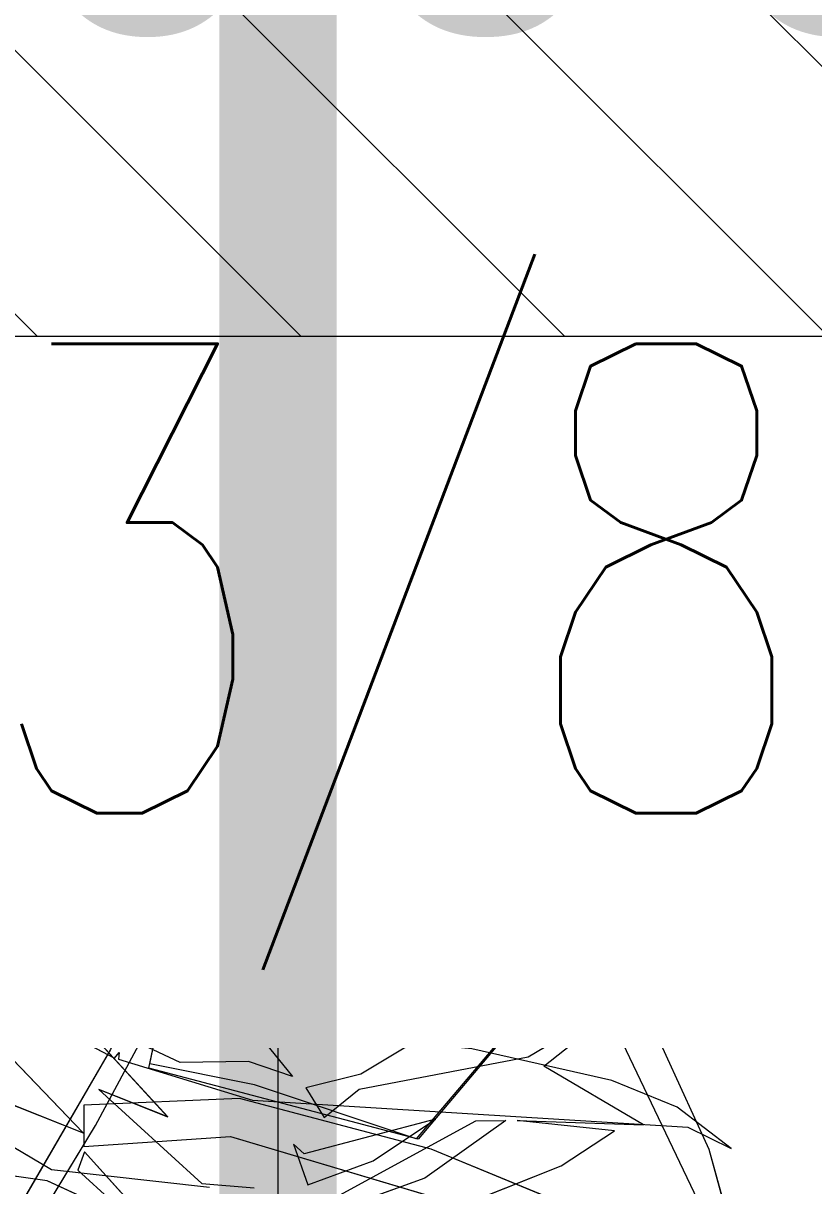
# Model space of a CAD drawing. Header units: millimetres. Extents: x -81374 to 485233, y -39075 to 157313.
# Drawn here: x 42797.8 to 43134.3, y 490.3 to 985.4 of the extents above; entities that cross this region are included whole.
import ezdxf
from ezdxf.enums import TextEntityAlignment as Align

# ---------------------------------------------------------------- set-up
doc = ezdxf.new("R2010")
doc.units = ezdxf.units.MM
doc.linetypes.add('CENTER', pattern=[2, 1.25, -0.25, 0.25, -0.25])
doc.linetypes.add('HIDDEN', pattern=[0.375, 0.25, -0.125])
doc.layers.add('CB-AC CABLE TRAY', color=213, linetype='Continuous', lineweight=15)
doc.layers.add('G-IMPT', color=8, linetype='Continuous', lineweight=5)
for name, color, linetype in [('CEN', 252, 'CENTER'), ('CET color Black or White', 7, 'Continuous'), ('M-HVAC VRV PIPE', 152, 'Continuous'), ('M-HVAC-TEXT', 7, 'Continuous')]:
    doc.layers.add(name, color=color, linetype=linetype)
doc.styles.add('romans', font='stylu.ttf', dxfattribs={"height": 125})
doc.styles.get("Standard").update_dxf_attribs({"font": 'arial.ttf'})

# ---------------------------------------------------------------- blocks, each defined once
blk = doc.blocks.new('ng')
at = {"layer": 'CEN', "color": 9, "linetype": 'HIDDEN', "lineweight": 0, "ltscale": 1500, "true_color": 0xc7c8ca}
blk.add_line((43504.92, 40380.01), (43504.92, 34965.77), dxfattribs=at)
blk = doc.blocks.new('floor plan 1')
at = {"layer": 'G-IMPT', "color": 8, "ltscale": 500}
for p, q in [((15335.94, -39623.78), (15450.45, -39426.44)), ((15425.36, -39454.33), (15342.26, -39591.43)), ((15061.41, -39510.41), (15081.02, -39581.12)), ((15262.48, -39527.1), (15143.95, -39574.23)), ((15303.01, -39540.21), (15362.9, -39567.82)), ((15284.8, -39586.62), (15144.11, -39544.86)), ((15128, -39551.91), (15199.41, -39581.34)), ((15202.02, -39569), (15250.05, -39551.63)), ((15321.91, -39552.46), (15347.01, -39580.22)), ((15085.79, -39559.53), (15123.9, -39639.24)), ((15349.85, -39572.39), (15335.19, -39558.96)), ((15238.37, -39561.77), (15180.4, -39593.33)), ((15297.05, -39566.69), (15274.68, -39564.8)), ((15293.75, -39564.97), (15361.04, -39572.54)), ((15167.54, -39593.45), (15202.02, -39569)), ((15251.82, -39566.08), (15224.09, -39576.31)), ((15257.98, -39583.47), (15251.82, -39566.08)), ((15340.89, -39606.67), (15297.05, -39566.69)), ((15362.9, -39567.82), (15412.52, -39574.83)), ((15143.95, -39574.23), (15121.34, -39589.09)), ((15347.01, -39580.22), (15349.85, -39572.39)), ((15361.04, -39572.54), (15411.33, -39602.28)), ((15224.09, -39576.31), (15197.52, -39594.03)), ((15197.52, -39594.03), (15253.38, -39579.32)), ((15253.38, -39579.32), (15257.98, -39583.47)), ((15071.62, -39581.51), (15094.66, -39599.16)), ((15090.07, -39590.71), (15071.62, -39581.51)), ((15071.62, -39581.51), (15071.62, -39581.51)), ((15081.02, -39581.12), (15111.45, -39647.9)), ((15138.73, -39663.87), (15204.88, -39585.62)), ((15139.37, -39663.91), (15205.8, -39585.64)), ((15199.41, -39581.34), (15280.95, -39602.84)), ((15204.88, -39585.62), (15319.54, -39615.76)), ((15205.8, -39585.64), (15274.55, -39608.74)), ((15347.19, -39582.4), (15284.8, -39586.62)), ((15347.28, -39600.06), (15347.19, -39582.4)), ((15121.34, -39589.09), (15162.8, -39593.49)), ((15347.54, -39588.24), (15387.9, -39630.32)), ((15395.97, -39607.5), (15347.54, -39588.24)), ((15347.54, -39588.24), (15347.54, -39588.24)), ((15275.36, -39602.11), (15090.07, -39590.71)), ((15162.8, -39593.49), (15109.01, -39591.6)), ((15109.01, -39591.6), (15151.38, -39616.68)), ((15180.4, -39593.33), (15167.54, -39593.45)), ((15197.52, -39594.03), (15197.52, -39594.03)), ((15244.93, -39594.76), (15229.98, -39606.89)), ((15252.77, -39607.47), (15244.93, -39594.76)), ((15342.26, -39591.43), (15277.56, -39711.88)), ((15352.86, -39640.06), (15311.45, -39594.99)), ((15311.45, -39594.99), (15340.89, -39606.67)), ((15094.66, -39599.16), (15122.39, -39610.54)), ((15280.95, -39602.84), (15347.28, -39600.06)), ((15332.52, -39619.64), (15275.36, -39602.11)), ((15229.98, -39606.89), (15158.02, -39620.62)), ((15229.36, -39613.18), (15252.77, -39607.47)), ((15274.55, -39608.74), (15319.15, -39617.6)), ((15122.39, -39610.54), (15182, -39623.97)), ((15193.82, -39634.51), (15229.36, -39613.18)), ((15270, -39626.58), (15258.35, -39612.21)), ((15258.35, -39612.21), (15277.14, -39618.64)), ((15151.38, -39616.68), (15124.97, -39637.52)), ((15277.14, -39618.64), (15306.26, -39618.23)), ((15306.26, -39618.23), (15333.68, -39631.08)), ((15319.54, -39615.76), (15313.56, -39644.04)), ((15319.15, -39617.6), (15313.56, -39644.04)), ((15332.13, -39622.43), (15332.52, -39619.64)), ((15334.22, -39620.08), (15332.13, -39622.43)), ((15389.91, -39649.39), (15334.22, -39620.08)), ((15158.02, -39620.62), (15130.92, -39636.62)), ((15182, -39623.97), (15272.07, -39632.71)), ((15276.9, -39747.59), (15335.94, -39623.78)), ((15252.66, -39630.67), (15270, -39626.58)), ((15272.07, -39632.71), (15329.62, -39625.63)), ((15329.62, -39625.63), (15369.01, -39669.64)), ((15124.97, -39637.52), (15103.31, -39631.54)), ((15103.31, -39631.54), (15120.76, -39640.83)), ((15130.92, -39636.62), (15193.82, -39634.51)), ((15247.74, -39637.5), (15244.77, -39632.54)), ((15244.77, -39632.54), (15250.73, -39633.68)), ((15250.73, -39633.68), (15276.28, -39652.58)), ((15297.72, -39639.07), (15252.66, -39630.67)), ((15333.68, -39631.08), (15351.61, -39645.71)), ((15261.89, -39636.97), (15083.43, -39659.41)), ((15220.23, -39638.33), (15119.9, -39704.35)), ((15123.9, -39639.24), (15177.26, -39710.57)), ((15130.92, -39636.62), (15130.92, -39636.62)), ((15188.21, -39645.89), (15220.23, -39638.33)), ((15216.95, -39666.12), (15247.74, -39637.5)), ((15311.61, -39653.14), (15261.89, -39636.97)), ((15308.58, -39651.2), (15297.72, -39639.07)), ((15351.61, -39645.71), (15352.86, -39640.06)), ((15120.76, -39640.83), (15120.76, -39640.83)), ((15120.76, -39640.83), (15136.13, -39649.02)), ((15313.56, -39644.04), (15313.88, -39707.26)), ((15313.56, -39644.04), (15313.79, -39688.33)), ((15111.45, -39647.9), (15151.95, -39709.09)), ((15136.13, -39649.02), (15188.21, -39645.89)), ((15276.28, -39652.58), (15240.17, -39668.1)), ((15348.01, -39676.8), (15308.58, -39651.2)), ((15311.61, -39659.02), (15311.61, -39653.14)), ((14994.55, -39657.15), (15037.08, -39682.91)), ((15071.59, -39657.94), (15062.48, -39662.05)), ((15083.43, -39659.41), (15071.59, -39657.94)), ((15132.25, -39655.64), (15089.45, -39683.84)), ((15090.91, -39703.82), (15132.25, -39655.64)), ((15316.68, -39656.37), (15311.61, -39659.02)), ((15371.18, -39685.88), (15316.68, -39656.37)), ((15042.9, -39758.54), (15001.37, -39664.69)), ((15056.04, -39661.89), (15047.87, -39685.55)), ((15056.77, -39746.24), (15056.04, -39661.89)), ((15062.48, -39662.05), (15090, -39662.26)), ((15062.48, -39662.05), (15062.48, -39662.05)), ((15090, -39662.26), (15111.82, -39667.39)), ((15108.46, -39679.33), (15138.73, -39663.87)), ((15109.46, -39679.42), (15139.37, -39663.91)), ((15179.84, -39670.16), (15311.69, -39661.14)), ((15311.69, -39661.14), (15368.74, -39728.98)), ((15111.82, -39667.39), (15179.84, -39670.16)), ((15210.26, -39669.54), (15216.95, -39666.12)), ((15239.93, -39669.77), (15210.26, -39669.54)), ((15230.75, -39689.15), (15239.93, -39669.77)), ((15240.17, -39668.1), (15242.64, -39673.37)), ((15369.01, -39669.64), (15422.24, -39704.89)), ((15009.62, -39670.39), (15037.16, -39682.97)), ((15242.64, -39673.37), (15270.99, -39677.62)), ((15270.99, -39677.62), (15302.8, -39672.98)), ((15302.8, -39672.98), (15329.12, -39679.68)), ((15329.12, -39679.68), (15329.12, -39673.86)), ((15329.12, -39673.86), (15348.01, -39676.8)), ((15045.97, -39675.65), (15009.17, -39690.82)), ((15023.16, -39689.91), (15045.97, -39675.65)), ((15083.25, -39685.82), (15108.46, -39679.33)), ((15084.46, -39685.79), (15109.46, -39679.42)), ((15239.01, -39678.77), (15179.37, -39894.88)), ((15255.06, -39678.92), (15220.01, -39700.89)), ((15225.03, -39750.65), (15239.01, -39678.77)), ((15301.39, -39681.4), (15255.06, -39678.92)), ((15304.53, -39679.72), (15301.39, -39681.4)), ((15341.53, -39711.77), (15304.53, -39679.72)), ((15037.08, -39682.91), (15083.25, -39685.82)), ((15037.16, -39682.97), (15084.46, -39685.79)), ((15089.45, -39683.84), (15061.84, -39728.35)), ((14996.1, -39687.77), (15040.76, -39798.34)), ((15047.87, -39685.55), (15048, -39750.51)), ((15146.3, -39710.41), (15230.75, -39689.15)), ((15270.7, -39696.99), (15297.8, -39686.6)), ((15297.8, -39686.6), (15314.14, -39725.17)), ((15313.79, -39688.33), (15322.75, -39751.88)), ((15346.72, -39686.92), (15344.95, -39696.24)), ((15362.3, -39711.59), (15346.72, -39686.92)), ((15402.18, -39731.91), (15371.18, -39685.88)), ((15322.82, -39693.77), (15316.56, -39707.71)), ((15323.92, -39712.02), (15322.82, -39693.77)), ((15233.25, -39696.36), (15173.62, -39725.76)), ((15177.53, -39755.09), (15270.7, -39696.99)), ((15235.13, -39699.69), (15233.25, -39696.36)), ((15236.57, -39694.8), (15235.13, -39699.69)), ((15294.5, -39694.8), (15236.57, -39694.8)), ((15316.56, -39707.71), (15294.5, -39694.8)), ((15344.95, -39696.24), (15341.35, -39715.2)), ((15344.95, -39696.24), (15344.95, -39696.24)), ((15344.95, -39696.24), (15344.95, -39696.24)), ((15119.9, -39704.35), (15090.91, -39703.82)), ((15220.01, -39700.89), (15191.69, -39733.06)), ((15195.81, -39729.16), (15234.78, -39700.85)), ((15234.78, -39700.85), (15258.08, -39711.01)), ((15056.83, -39757.62), (15089.91, -39705.24)), ((15089.91, -39705.24), (15104.1, -39712.74)), ((15151.95, -39709.09), (15201.52, -39763.2)), ((15313.88, -39707.26), (15344.72, -39834.67)), ((15104.1, -39712.74), (15089.92, -39722.13)), ((15122.26, -39722.33), (15146.3, -39710.41)), ((15177.26, -39710.57), (15243.8, -39770.78)), ((15258.08, -39711.01), (15229.24, -39722.4)), ((15277.56, -39711.88), (15268.72, -39751.13)), ((15273.03, -39712.82), (15288.41, -39724.31)), ((15308.59, -39720.83), (15273.03, -39712.82)), ((15273.03, -39712.82), (15273.03, -39712.82)), ((15336.22, -39719.22), (15323.92, -39712.02)), ((15368.74, -39728.98), (15341.53, -39711.77)), ((15403.64, -39742.49), (15362.3, -39711.59)), ((15340.74, -39730.62), (15336.22, -39719.22)), ((15341.35, -39715.2), (15375.07, -39771.42)), ((15094.81, -39721.11), (15071.88, -39741.8)), ((15089.92, -39722.13), (15094.81, -39721.11)), ((15107.98, -39729.3), (15117.72, -39719.93)), ((15117.72, -39719.93), (15122.26, -39722.33)), ((15224.32, -39720.98), (15200.45, -39729.02)), ((15227.08, -39727.08), (15224.32, -39720.98)), ((15229.24, -39722.4), (15227.53, -39726.86)), ((15288.41, -39724.31), (15288.41, -39724.31)), ((15288.41, -39724.31), (15309.63, -39740.17)), ((15309.63, -39740.17), (15308.59, -39720.83)), ((15061.84, -39728.35), (15056.83, -39757.62)), ((15081.39, -39727.14), (15061.28, -39739.13)), ((15063.66, -39749.21), (15081.39, -39727.14)), ((15101.57, -39743.16), (15195.81, -39729.16)), ((15173.62, -39725.76), (15107.98, -39729.3)), ((15200.45, -39729.02), (15164.36, -39755.17)), ((15199.52, -39753.36), (15227.08, -39727.08)), ((15227.53, -39726.86), (15252.61, -39745.58)), ((15314.14, -39725.17), (15348.89, -39761.33)), ((15350.54, -39759.45), (15326.54, -39727.61)), ((15326.54, -39727.61), (15340.66, -39732.95)), ((15061.28, -39739.13), (14962.3, -39733.21)), ((15048, -39750.51), (15017.36, -39729.49)), ((15191.69, -39733.06), (15147.62, -39765.01)), ((15340.66, -39732.95), (15340.74, -39730.62)), ((15055.55, -39765.45), (15096.62, -39739.22)), ((15096.62, -39739.22), (15101.57, -39743.16)), ((15071.88, -39741.8), (15055.55, -39765.45)), ((15325.63, -39740.58), (15326.12, -39748.72)), ((15357.28, -39791.16), (15325.63, -39740.58)), ((15325.63, -39740.58), (15325.63, -39740.58)), ((15367.48, -39745.37), (15368.7, -39741.7)), ((15368.7, -39741.7), (15397.33, -39759.26)), ((15007.37, -39745.42), (15055.1, -39759.47)), ((15051, -39752.56), (15056.77, -39746.24)), ((15098.99, -39744.96), (15052.9, -39782.43)), ((15058.56, -39782.17), (15141.54, -39747.69)), ((15141.54, -39747.69), (15098.99, -39744.96)), ((15242.88, -39869.61), (15276.9, -39747.59)), ((15252.61, -39745.58), (15263.05, -39747.1)), ((15263.05, -39747.1), (15254.59, -39764.75)), ((15265.41, -39747.45), (15268.94, -39768.95)), ((15272.16, -39748.43), (15265.41, -39747.45)), ((15265.41, -39747.45), (15265.41, -39747.45)), ((15280.11, -39763.92), (15272.16, -39748.43)), ((15326.12, -39748.72), (15330.61, -39749.22)), ((15405.98, -39774.16), (15367.48, -39745.37)), ((15048.83, -39757.15), (15063.66, -39749.21)), ((15055.1, -39759.47), (15051, -39752.56)), ((15153.37, -39776.75), (15199.52, -39753.36)), ((15162.48, -39961.4), (15225.03, -39750.65)), ((15268.72, -39751.13), (15251.54, -39783.81)), ((15293.48, -39751.19), (15293.89, -39767.58)), ((15310.02, -39752.76), (15293.48, -39751.19)), ((15293.48, -39751.19), (15293.48, -39751.19)), ((15313.81, -39784.17), (15310.02, -39752.76)), ((15322.75, -39751.88), (15376.46, -39931.38)), ((15326.2, -39749.95), (15324.9, -39766.51)), ((15330.61, -39749.22), (15326.2, -39749.95)), ((15036.42, -39758.27), (15096.44, -39760.83)), ((15055.6, -39802.59), (15042.9, -39758.54)), ((15096.44, -39760.83), (15048.83, -39757.15)), ((15164.36, -39755.17), (15101.03, -39772.67)), ((15147.62, -39765.01), (15177.53, -39755.09)), ((15214.51, -39754.45), (15194.33, -39760.16)), ((15218.66, -39759.69), (15214.51, -39754.45)), ((15221.26, -39755), (15218.66, -39759.69)), ((15254.59, -39764.75), (15221.26, -39755)), ((15194.33, -39760.16), (15162.05, -39790.11)), ((15218.36, -39760.06), (15183.58, -39792.27)), ((15201.52, -39763.2), (15258.95, -39808.88)), ((15225.91, -39765.76), (15218.36, -39760.06)), ((15282.42, -39801.82), (15280.11, -39763.92)), ((15348.89, -39761.33), (15367, -39808.66)), ((15392.58, -39787.14), (15350.54, -39759.45)), ((15092.2, -39790.28), (15139.51, -39767.13)), ((15139.51, -39767.13), (15119.8, -39771.11)), ((15213.92, -39779.16), (15225.91, -39765.76)), ((15293.89, -39767.58), (15313.81, -39784.17)), ((15324.9, -39766.51), (15336.26, -39782.1)), ((15048.28, -39771.93), (15023.62, -39780.19)), ((15051.61, -39780.36), (15048.28, -39771.93)), ((15101.03, -39772.67), (15055.71, -39791.95)), ((15119.8, -39771.11), (15086.83, -39790.95)), ((15167.48, -39773.17), (15129.1, -39804.55)), ((15162.05, -39790.11), (15167.48, -39773.17)), ((15243.8, -39770.78), (15320.98, -39817.56)), ((15268.94, -39768.95), (15282.42, -39801.82)), ((15097.55, -40042.38), (14947.1, -39776.06)), ((15058.81, -39777.39), (15044.28, -39808.22)), ((15059.25, -39796.69), (15058.81, -39777.39)), ((15100, -39795.14), (15145.55, -39778.17)), ((15145.55, -39778.17), (15103.31, -39806.81)), ((15114.83, -39807.51), (15153.37, -39776.75)), ((15241.55, -39777.57), (15251.99, -39806.87)), ((15252.73, -39786), (15241.55, -39777.57)), ((15241.55, -39777.57), (15241.55, -39777.57)), ((15000.75, -39810.78), (15051.61, -39780.36)), ((15052.9, -39782.43), (15058.56, -39782.17)), ((15052.9, -39782.43), (15052.9, -39782.43)), ((15212.82, -39781.24), (15177.82, -39846.24)), ((15191.27, -39792.97), (15213.92, -39779.16)), ((15229.5, -39806.77), (15212.82, -39781.24)), ((15291.17, -39781.31), (15285.65, -39809.14)), ((15316.38, -39805.46), (15291.17, -39781.31)), ((15291.17, -39781.31), (15291.17, -39781.31)), ((15336.26, -39782.1), (15357.28, -39791.16)), ((15251.54, -39783.81), (15214.82, -39887.32)), ((15255.58, -39805.38), (15252.73, -39786)), ((15055.71, -39791.95), (15054.63, -39797.6)), ((15076.33, -39797.27), (15083.75, -39792.8)), ((15083.75, -39792.8), (15100, -39795.14)), ((15086.83, -39790.95), (15092.2, -39790.28)), ((15086.83, -39790.95), (15086.83, -39790.95)), ((15183.58, -39792.27), (15149.23, -39815.58)), ((15178.64, -39813.83), (15191.27, -39792.97)), ((15053.71, -39795.38), (14975.27, -39827.17)), ((14992.85, -39843.4), (15053.71, -39795.38)), ((15044.28, -39808.22), (15020.09, -39797.73)), ((15040.76, -39798.34), (15119.06, -40086.37)), ((15047.08, -39809.43), (15059.25, -39796.69)), ((15054.63, -39797.6), (15076.33, -39797.27)), ((15367, -39808.66), (15407.03, -39794.14)), ((15064.58, -39800.53), (15052.04, -39811.59)), ((15083.69, -39867.33), (15055.6, -39802.59)), ((15083.16, -39811.83), (15064.58, -39800.53)), ((15056.29, -39807.89), (15054.17, -39816.3)), ((15103.31, -39806.81), (15056.29, -39807.89)), ((15129.1, -39804.55), (15114.83, -39807.51)), ((15200.48, -39823.19), (15204.6, -39808.04)), ((15204.6, -39808.04), (15210.73, -39861.53)), ((15235.88, -39859.22), (15229.5, -39806.77)), ((15251.99, -39806.87), (15255.58, -39805.38)), ((15318.79, -39825.39), (15316.38, -39805.46)), ((15368.32, -39811.59), (15350.5, -39807.96)), ((15350.5, -39807.96), (15363.64, -39823.83)), ((15050.07, -39811.56), (14992.85, -39843.4)), ((15052.04, -39811.59), (15047.08, -39809.43)), ((15054.17, -39816.3), (15050.07, -39811.56)), ((15081.85, -39821.22), (15083.16, -39811.83)), ((15121.3, -40093.32), (15376.76, -39811.69)), ((15241.05, -39813.09), (15247.93, -39863.78)), ((15257.5, -39827.76), (15241.05, -39813.09)), ((15241.05, -39813.09), (15241.05, -39813.09)), ((15258.95, -39808.88), (15322.81, -39845.02)), ((15285.65, -39809.14), (15341.15, -39846.47)), ((15376.76, -39811.69), (15327.75, -39854.55)), ((15363.05, -39830.86), (15368.32, -39811.59)), ((15031.97, -39813.74), (15067.51, -39826.06)), ((15149.23, -39815.58), (15178.64, -39813.83)), ((15149.23, -39815.58), (15149.23, -39815.58)), ((15320.98, -39817.56), (15405.82, -39849.11)), ((15067.51, -39826.06), (15081.85, -39821.22)), ((15211.84, -39873.95), (15200.48, -39823.19)), ((15363.64, -39823.83), (15355.47, -39821.25)), ((15355.47, -39821.25), (15358.41, -39829.12)), ((15052.64, -39848.31), (14979.19, -39828)), ((15283.27, -39879.41), (15257.5, -39827.76)), ((15352.54, -39836.53), (15318.79, -39825.39)), ((15069.51, -39847.46), (15022.71, -39830.68)), ((15166.71, -39829), (15105.51, -39855.56)), ((15144.44, -39844.41), (15166.71, -39829)), ((15358.41, -39829.12), (15352.54, -39836.53)), ((15391.99, -39880.43), (15363.05, -39830.86)), ((15052.35, -39833.4), (15038.4, -39857.17)), ((15070.8, -39842.88), (15052.35, -39833.4)), ((15127.92, -39834.92), (15106.79, -39846.49)), ((15129.17, -39843.13), (15127.92, -39834.92)), ((15344.72, -39834.67), (15379.95, -39944.41)), ((15371.63, -39898.35), (15354.91, -39834.22)), ((15354.91, -39834.22), (15361.74, -39837.75)), ((15361.74, -39837.75), (15376.77, -39879.25)), ((15081.63, -39840.92), (15070.8, -39842.88)), ((15075.27, -39845.4), (15081.63, -39840.92)), ((15100.92, -39856.59), (15129.17, -39843.13)), ((15075.69, -39849.38), (15054.07, -39845.07)), ((15054.07, -39845.07), (15075.27, -39845.4)), ((15113.81, -39869.95), (15069.51, -39847.46)), ((15106.79, -39846.49), (15075.69, -39849.38)), ((15121.49, -39868.4), (15134.96, -39843.89)), ((15134.96, -39843.89), (15144.44, -39844.41)), ((15177.82, -39846.24), (15188.74, -39846.84)), ((15177.82, -39846.24), (15177.82, -39846.24)), ((15188.74, -39846.84), (15180.15, -39864.53)), ((15322.81, -39845.02), (15391.55, -39870.73)), ((15341.15, -39846.47), (15336.8, -39862.04)), ((15049.38, -39848.54), (15036.51, -39876.4)), ((15038.4, -39857.17), (15049.38, -39848.54)), ((15120.71, -39882.55), (15052.64, -39848.31)), ((15349, -39923), (15345.05, -39849.01)), ((15345.05, -39849.01), (15350.89, -39853.69)), ((15052.09, -39867.6), (15100.92, -39856.59)), ((15105.51, -39855.56), (15077.64, -39874.9)), ((15327.75, -39854.55), (15136.61, -40062.28)), ((15350.89, -39853.69), (15349.31, -39873.56)), ((15210.73, -39861.53), (15221.5, -39874.59)), ((15250.22, -39881.68), (15235.88, -39859.22)), ((15336.8, -39862.04), (15342.95, -39863.21)), ((15077.64, -39874.9), (15052.09, -39867.6)), ((15099.38, -39927.66), (15083.69, -39867.33)), ((15180.15, -39864.53), (15189.68, -39863.9)), ((15189.68, -39863.9), (15180.81, -39876.58)), ((15180.81, -39876.58), (15194.37, -39864.81)), ((15194.37, -39864.81), (15190.81, -39883.76)), ((15247.93, -39863.78), (15283.27, -39879.41)), ((15326.06, -39865.99), (15311.97, -39882.28)), ((15329.04, -39869.64), (15326.06, -39865.99)), ((15342.95, -39863.21), (15336.67, -39918.23)), ((15036.51, -39876.4), (15052.27, -39868.87)), ((15052.27, -39868.87), (15039.44, -39878.8)), ((15105.61, -39885.17), (15110.01, -39869.16)), ((15110.01, -39869.16), (15121.49, -39868.4)), ((15154.99, -39897.84), (15113.81, -39869.95)), ((15203.51, -39991.11), (15242.88, -39869.61)), ((15324.17, -39886.96), (15329.04, -39869.64)), ((15053.21, -39883.98), (15055.12, -39874.64)), ((15055.12, -39874.64), (15105.61, -39885.17)), ((15234.75, -39899.81), (15211.84, -39873.95)), ((15221.5, -39874.59), (15250.22, -39881.68)), ((15349.31, -39873.56), (15370.16, -39930.99)), ((15039.44, -39878.8), (15053.13, -39883.29)), ((15039.44, -39878.8), (15039.44, -39878.8)), ((15180.79, -39929.42), (15120.71, -39882.55)), ((15311.97, -39882.28), (15296.86, -39887.87)), ((15327.84, -39934.58), (15317.68, -39878.21)), ((15317.68, -39878.21), (15324, -39882.22)), ((15324, -39882.22), (15324.17, -39886.96)), ((15053.13, -39883.29), (15042.15, -39891.47)), ((15078.49, -39892.42), (15053.21, -39883.98)), ((15214.82, -39887.32), (15147.8, -40049.62)), ((15190.81, -39883.76), (15209.18, -39896.96)), ((15261.13, -39883.82), (15290.61, -39901.62)), ((15287.76, -39888.42), (15261.13, -39883.82)), ((15261.13, -39883.82), (15261.13, -39883.82)), ((15042.15, -39891.47), (15051.62, -39893.17)), ((15051.62, -39893.17), (15050.36, -39888.51)), ((15050.36, -39888.51), (15062.02, -39895.03)), ((15103.96, -39891.17), (15078.49, -39892.42)), ((15100.98, -39902), (15103.96, -39891.17)), ((15183.28, -39889.99), (15123.21, -39946.88)), ((15199.67, -39905.64), (15183.28, -39889.99)), ((15301.56, -39890.8), (15287.76, -39888.42)), ((15296.86, -39887.87), (15301.56, -39890.8)), ((15299.27, -39898.24), (15305.28, -39891.45)), ((15305.28, -39891.45), (15314.72, -39897.06)), ((14985.38, -39936.22), (15051.05, -39897.62)), ((15040.45, -39892.73), (15021.24, -39907.04)), ((15051.05, -39897.62), (15040.45, -39892.73)), ((15062.02, -39895.03), (15100.98, -39902)), ((15179.37, -39894.88), (15155.76, -39954.64)), ((15209.18, -39896.96), (15234.75, -39899.81)), ((15314.72, -39897.06), (15313.18, -39906.59)), ((15192.33, -39930.66), (15154.99, -39897.84)), ((15290.61, -39901.62), (15272.87, -39910.49)), ((15299.93, -39904.52), (15299.27, -39898.24)), ((15377.08, -39899.82), (15371.63, -39898.35)), ((15122, -39906.25), (15092.07, -39911.82)), ((15119.89, -39916.39), (15122, -39906.25)), ((15263.77, -39924.56), (15199.67, -39905.64)), ((15277.23, -39927.87), (15293.68, -39903.55)), ((15293.68, -39903.55), (15299.93, -39904.52)), ((15317.6, -39907.28), (15309.97, -39933.41)), ((15313.18, -39906.59), (15317.6, -39907.28)), ((15058.9, -39909.68), (15050.5, -39912.88)), ((15078.28, -39928.36), (15058.9, -39909.68)), ((15092.07, -39911.82), (15112.77, -39923.39)), ((15092.07, -39911.82), (15092.07, -39911.82)), ((15272.87, -39910.49), (15278.05, -39912.49)), ((15278.05, -39912.49), (15272.99, -39922.18)), ((15050.5, -39912.88), (15046.95, -39928.03)), ((15112.77, -39923.39), (15119.89, -39916.39)), ((15036.9, -39934.69), (15014.64, -39921.75)), ((15124.57, -39963.39), (15191.13, -39918.88)), ((15194.47, -39919.05), (15169.43, -39948.01)), ((15191.13, -39918.88), (15184.28, -39925.52)), ((15184.28, -39925.52), (15194.47, -39919.05)), ((15272.99, -39922.18), (15276.72, -39920.75)), ((15276.72, -39920.75), (15277.23, -39927.87)), ((15336.67, -39918.23), (15351.55, -39934.84)), ((15052.17, -39927.3), (15046.22, -39943.68)), ((15046.95, -39928.03), (15052.17, -39927.3)), ((15053.31, -39926.39), (15058.84, -39922.42)), ((15061.91, -39933.62), (15053.31, -39926.39)), ((15058.84, -39922.42), (15080.79, -39934.54)), ((15169.43, -39948.01), (15238.23, -39922.52)), ((15238.23, -39922.52), (15263.68, -39928.22)), ((15263.68, -39928.22), (15263.77, -39924.56)), ((15361.42, -39932.8), (15349, -39923)), ((15046.95, -39928.03), (15046.95, -39928.03)), ((15116.7, -39931.77), (15078.28, -39928.36)), ((15135.78, -40011.12), (15099.38, -39927.66)), ((15110.8, -39936), (15116.7, -39931.77)), ((15230.58, -39987.11), (15180.79, -39929.42)), ((15225.26, -39967.9), (15192.33, -39930.66)), ((15370.16, -39930.99), (15380.33, -39933.29)), ((15039.91, -39948.55), (15036.9, -39934.69)), ((15053.59, -39943.44), (15056.91, -39937.09)), ((15056.91, -39937.09), (15062.38, -39940.9)), ((15081.27, -39934.81), (15061.91, -39933.62)), ((15062.38, -39940.9), (15065.63, -39936.21)), ((15065.63, -39936.21), (15068.5, -39945.17)), ((15080.79, -39934.54), (15110.8, -39936)), ((15123.21, -39946.88), (15081.27, -39934.81)), ((15193.34, -39951.22), (15242.86, -39934.73)), ((15242.86, -39934.73), (15262.39, -39933.59)), ((15262.39, -39933.59), (15259.6, -39985.67)), ((15309.97, -39933.41), (15327.84, -39934.58)), ((15351.55, -39934.84), (15361.42, -39932.8)), ((15046.22, -39943.68), (15050.75, -39940.44)), ((15050.75, -39940.44), (15053.5, -39944.05)), ((15076.06, -39950.45), (15082.22, -39941.44)), ((15082.22, -39941.44), (15108.84, -39959.47)), ((15108.84, -39959.47), (15130.97, -39941.6)), ((15130.97, -39941.6), (15113.19, -39966.62)), ((15328.25, -39937.28), (15306.76, -39955.61)), ((15330.27, -39950.67), (15328.25, -39937.28)), ((15053.5, -39944.05), (15046.78, -39949.33)), ((15060.94, -39961.95), (15053.59, -39943.44)), ((15068.5, -39945.17), (15076.06, -39950.45)), ((15051.87, -40070.98), (14926.65, -39947.54)), ((15029.08, -39967.45), (15039.91, -39948.55)), ((15046.78, -39949.33), (15047.66, -39958.21)), ((15131.84, -39967.63), (15167.41, -39950.53)), ((15167.41, -39950.53), (15193.34, -39951.22)), ((15243.94, -39950.1), (15218.82, -39970.92)), ((15220.57, -39972.99), (15243.94, -39950.1)), ((15337.64, -39953.36), (15330.27, -39950.67)), ((15029.61, -39952.18), (15072.8, -40047.63)), ((15047.66, -39958.21), (15052.1, -39955.4)), ((15050.77, -39952.18), (15049.17, -40110.96)), ((15060.78, -40085.24), (15050.77, -39952.18)), ((15052.1, -39955.4), (15060.94, -39961.95)), ((15155.76, -39954.64), (15102.7, -40047.04)), ((15160.23, -39955.83), (15150.1, -39986.92)), ((15164.28, -40022.93), (15160.23, -39955.83)), ((15184.13, -39952.85), (15174.15, -39986.16)), ((15174.8, -40032.18), (15184.13, -39952.85)), ((15239.25, -39954.78), (15219.81, -39980.14)), ((15228.06, -39977.44), (15239.25, -39954.78)), ((15306.76, -39955.61), (15306.1, -39963.38)), ((15306.76, -39955.61), (15306.76, -39955.61)), ((15341.89, -39963.91), (15337.64, -39953.36)), ((15035.35, -39958.31), (15037.69, -39964.5)), ((15078.92, -40109.79), (15162.48, -39961.4)), ((15415.64, -40011.35), (15349.51, -39957.69)), ((15349.51, -39957.69), (15393.17, -39970.67)), ((15037.69, -39964.5), (15014.04, -39979.46)), ((15113.19, -39966.62), (15124.57, -39963.39)), ((15306.1, -39963.38), (15336.05, -40000.1)), ((15373.01, -40001.93), (15341.89, -39963.91)), ((15152.05, -39967.79), (15131.84, -39967.63)), ((15156.85, -39972.02), (15152.05, -39967.79)), ((15218.82, -39970.92), (15205.76, -39995.36)), ((15253.26, -40008.97), (15225.26, -39967.9)), ((15264.01, -39967.18), (15253.8, -40000.01)), ((15260.35, -39995.45), (15264.01, -39967.18)), ((15275.07, -39982.65), (15288.01, -39971.61)), ((15288.01, -39971.61), (15295.74, -39982.1)), ((15094.27, -39976.03), (15081.78, -39982.01)), ((15106.56, -39976.15), (15094.27, -39976.03)), ((15120.84, -39999.18), (15106.56, -39976.15)), ((15118.8, -39991), (15156.85, -39972.02)), ((15198.99, -40024.91), (15220.57, -39972.99)), ((15219.81, -39980.14), (15211.17, -40008.67)), ((15240.62, -40010.05), (15228.06, -39977.44)), ((15081.78, -39982.01), (15076.58, -40000.77)), ((15174.15, -39986.16), (15172.23, -40019.57)), ((15259.6, -39985.67), (15227.53, -40036.48)), ((15272.05, -40019.34), (15275.07, -39982.65)), ((15295.74, -39982.1), (15328.39, -40005.81)), ((15092.73, -39994.24), (15118.8, -39991)), ((15150.1, -39986.92), (15151.51, -40033.54)), ((15168.12, -39989.08), (15150.54, -39998.75)), ((15162.47, -39999.74), (15168.12, -39989.08)), ((15170.06, -40120.32), (15203.51, -39991.11)), ((15268.15, -40053.41), (15230.58, -39987.11)), ((15106.55, -40005.41), (15092.73, -39994.24)), ((15149.71, -39996.17), (15142.92, -40003.24)), ((15150.54, -39998.75), (15149.71, -39996.17)), ((15177.7, -39995.28), (15162.47, -39999.74)), ((15165.28, -40008.93), (15177.7, -39995.28)), ((15205.76, -39995.36), (15194.67, -40035.29)), ((15273.26, -39991.87), (15260.35, -39995.45)), ((15265.96, -40026.69), (15273.26, -39991.87)), ((15072.8, -40047.63), (15010.02, -40001.36)), ((15076.58, -40000.77), (15083.99, -40015.67)), ((15076.58, -40000.77), (15076.58, -40000.77)), ((15119.91, -40011.02), (15120.84, -39999.18)), ((15138.12, -39998.7), (15120, -40006.81)), ((15137.03, -40002.94), (15138.12, -39998.7)), ((15253.8, -40000.01), (15240.62, -40010.05)), ((15336.05, -40000.1), (15347.2, -40006.65)), ((15037.44, -40009.54), (15019.68, -40002.96)), ((15120, -40006.81), (15106.55, -40005.41)), ((15142.92, -40003.24), (15137.03, -40002.94)), ((15261.51, -40049.58), (15295.26, -40003.78)), ((15295.26, -40003.78), (15286.13, -40006.75)), ((15328.39, -40005.81), (15340.89, -40009.3)), ((15347.2, -40006.65), (15373.01, -40001.93)), ((15357.58, -40012.75), (15373.04, -40001.96)), ((15049.53, -40027.53), (15037.44, -40009.54)), ((15114.75, -40018.43), (15119.91, -40011.02)), ((15129.72, -40031.42), (15165.28, -40008.93)), ((15147.8, -40049.62), (15135.78, -40011.12)), ((15170.13, -40010.53), (15157.44, -40016.8)), ((15182.41, -40010.65), (15170.13, -40010.53)), ((15196.7, -40033.67), (15182.41, -40010.65)), ((15211.17, -40008.67), (15215.3, -40082.34)), ((15275.92, -40053.29), (15253.26, -40008.97)), ((15286.13, -40006.75), (15265.96, -40026.69)), ((15340.89, -40009.3), (15349.76, -40016.91)), ((15055.54, -40012.99), (15017.55, -40041.81)), ((15064.28, -40031.56), (15055.54, -40012.99)), ((15083.99, -40015.67), (15092.45, -40023.34)), ((15319.48, -40015.25), (15301.03, -40023.27)), ((15311.32, -40034.4), (15319.48, -40015.25)), ((15319.48, -40015.25), (15319.48, -40015.25)), ((15349.76, -40016.91), (15360.34, -40014.37)), ((15360.34, -40014.37), (15357.58, -40012.75)), ((15001.42, -40068.32), (15051.67, -40020.64)), ((15051.67, -40020.64), (15047.6, -40028.41)), ((15101.85, -40024.4), (15114.75, -40018.43)), ((15157.44, -40016.8), (15152.43, -40035.27)), ((15172.23, -40019.57), (15164.28, -40022.93)), ((15280.88, -40028.39), (15272.05, -40019.34)), ((15317.48, -40016.51), (15300.66, -40024.64)), ((15302.01, -40045.4), (15317.48, -40016.51)), ((15047.6, -40028.41), (15050.94, -40025.8)), ((15050.94, -40025.8), (15064.28, -40031.56)), ((15092.45, -40023.34), (15101.85, -40024.4)), ((15200.64, -40051.74), (15198.99, -40024.91)), ((15300.66, -40024.64), (15275.38, -40062.56)), ((15301.03, -40023.27), (15284.25, -40040.53)), ((15050.52, -40038.53), (15049.53, -40027.53)), ((15227.53, -40036.48), (15267.28, -40030.45)), ((15267.28, -40030.45), (15274.87, -40052.27)), ((15272.95, -40029.59), (15280.88, -40028.39)), ((15276.73, -40039.82), (15272.95, -40029.59)), ((15318.86, -40037.42), (15296.36, -40029.27)), ((15296.36, -40029.27), (15307.7, -40036.92)), ((15362.17, -40028.51), (15318.86, -40037.42)), ((15390.35, -40030.74), (15362.17, -40028.51)), ((15127.1, -40041.63), (15129.72, -40031.42)), ((15179.75, -40031.57), (15127.1, -40041.63)), ((15151.51, -40033.54), (15146.89, -40045.41)), ((15152.14, -40046.37), (15179.75, -40031.57)), ((15152.43, -40035.27), (15159.84, -40050.17)), ((15152.43, -40035.27), (15152.43, -40035.27)), ((15195.99, -40042.25), (15174.8, -40032.18)), ((15194.67, -40035.29), (15195.99, -40042.25)), ((15195.77, -40045.53), (15196.7, -40033.67)), ((15309.56, -40046.16), (15311.32, -40034.4)), ((15311.32, -40034.4), (15311.32, -40034.4)), ((15042.57, -40070.55), (15050.52, -40038.53)), ((15284.25, -40040.53), (15262.42, -40080.5)), ((15451.85, -40036.95), (15262.8, -40090.35)), ((15274.87, -40052.27), (15276.73, -40039.82)), ((15307.69, -40058.62), (15345.19, -40037.93)), ((15307.7, -40036.92), (15344.81, -40046.9)), ((15334.94, -40037.25), (15309.56, -40046.16)), ((15345.19, -40037.93), (15334.94, -40037.25)), ((15095.38, -40051.6), (15097.55, -40042.38)), ((15146.89, -40045.41), (15147.71, -40067.82)), ((15166.63, -40044.03), (15160.97, -40048.05)), ((15167.61, -40046.6), (15166.63, -40044.03)), ((15180.69, -40041.75), (15167.61, -40046.6)), ((15186, -40052.74), (15180.69, -40041.75)), ((15190.6, -40052.93), (15195.77, -40045.53)), ((15275.33, -40076.47), (15302.01, -40045.4)), ((15102.7, -40047.04), (15065.35, -40099.05)), ((15160.97, -40048.05), (15152.14, -40046.37)), ((15159.84, -40050.17), (15168.3, -40057.84)), ((15196.95, -40047.28), (15183.93, -40064.37)), ((15202.01, -40073.95), (15196.95, -40047.28)), ((15262.42, -40080.5), (15261.51, -40049.58)), ((15359.52, -40049.33), (15337.32, -40057.17)), ((15344.81, -40046.9), (15401.65, -40050.63)), ((15355.98, -40055.07), (15359.52, -40049.33)), ((15119.06, -40086.37), (15095.38, -40051.6)), ((15159.36, -40071.32), (15188.16, -40052.68)), ((15164.93, -40054.41), (15168.61, -40051.44)), ((15188.16, -40052.68), (15164.93, -40054.41)), ((15168.61, -40051.44), (15186, -40052.74)), ((15177.7, -40058.9), (15190.6, -40052.93)), ((15222.14, -40111), (15200.64, -40051.74)), ((15292.07, -40125.76), (15268.15, -40053.41)), ((15292.82, -40100), (15275.92, -40053.29)), ((15343.48, -40094.65), (15355.98, -40055.07)), ((15168.3, -40057.84), (15177.7, -40058.9)), ((15301.16, -40102.08), (15307.69, -40058.62)), ((15337.32, -40057.17), (15315.89, -40078.26))]:
    blk.add_line(p, q, dxfattribs=at)
at = {"layer": 'CEN', "linetype": 'Continuous'}
blk.add_blockref('ng', (-28240.37, -78519.65), dxfattribs=at)
at = {"layer": 'G-IMPT', "color": 8, "ltscale": 500}
for rotation, p in [(359.9992, (39680.63, -4989.62, 0)), (359.9992, (35886.72, -10139.29, 0)), (270.0008, (28873.29, -20643.48, 0)), (359.9992, (11975.31, -26935.44, 0)), (359.9992, (15267.63, -26935.44, 0)), (359.9992, (26686.27, -26987.73, 0)), (270.0008, (15861.11, -28615.02, 0)), (89.9992, (23697.81, -33300.57, 0)), (89.9992, (23597.87, -35337.73, 0)), (89.9992, (23597.88, -37388.34, 0)), (359.9992, (13750.44, -37781.54, 0)), (89.9992, (23697.83, -40746.76, 0)), (89.9992, (23597.8, -44302.49, 0)), (89.9992, (23597.81, -46399.06, 0)), (89.9992, (23697.78, -48339.78, 0)), (89.9992, (23697.77, -54279.98, 0)), (359.9992, (27418.07, -55702.4, 0)), (89.9992, (9671.91, -65856.51, 0)), (359.9992, (4684.11, -67403.39, 0)), (359.9992, (8737.21, -67403.39, 0))]:
    blk.add_attdef('PARTITIONTYPE', text='', height=200, rotation=rotation, dxfattribs=at).set_placement(p, align=Align.MIDDLE_CENTER)
blk = doc.blocks.new('*U163')
at = {"layer": 'CB-AC CABLE TRAY', "true_color": 0xa953a0}
h = blk.add_hatch(dxfattribs=at)
h.set_pattern_fill('ANSI31', color=215, scale=25)
h.set_pattern_definition([(45, (-901196.195, 1102758.81), (-56.1266008, 56.1266008), [])])
h.paths.add_polyline_path([(-88704.88, -150.44), (-88704.88, -0.44), (-85131.86, -0.44), (-85131.86, -150.44)])
at = {"layer": 'CB-AC CABLE TRAY', "color": 215, "true_color": 0xa953a0}
blk.add_lwpolyline([(-88704.88, -150.44), (-88704.88, -0.44), (-85131.86, -0.44), (-85131.86, -150.44)], close=True, dxfattribs=at)

msp = doc.modelspace()

# ---------------------------------------------------------------- linework, layer by layer
at = {"layer": 'CET color Black or White', "color": 8, "linetype": 'Continuous', "lineweight": 18}
for points in [[(42986.87, 988.99), (42937.52, 1082.32), (42944.1, 1054.73), (42968.79, 998.58), (42973.86, 971.91), (42986.87, 988.99)], [(43187.19, 978.48), (43187.14, 989.44), (43174.88, 1008.59), (43155.26, 1013.33), (43135.83, 1003.8), (43128.24, 995.18), (43120.29, 963.16), (43121.28, 952.15), (43133.36, 934.17), (43151.13, 927.59), (43172.63, 937.98), (43187.19, 978.48)], [(42895.42, 987.19), (42896.77, 1007.31), (42895.47, 1001.1), (42868.8, 970.03), (42853.33, 941.13), (42870.14, 949.27), (42895.42, 987.19)], [(43585.7, 693.13), (43540.48, 729.12), (43398.5, 826.62), (43118.94, 995.6), (43244.15, 872.17), (43312.04, 814.77), (43367.87, 775.31), (43438.96, 736.38), (43509.82, 709.31), (43585.7, 693.13)], [(43169.39, 992.94), (43119.13, 945.27), (43123.21, 953.03), (43119.87, 950.42), (43106.52, 956.18), (43115.27, 937.61), (43153.25, 966.44), (43169.39, 992.94)], [(43018.37, 959.89), (43010.97, 974.8), (43002.51, 982.47), (42993.1, 983.53), (42980.2, 977.55), (42975.04, 970.15), (42974.11, 958.3), (42988.39, 935.27), (43000.68, 935.15), (43013.36, 941.43), (43018.37, 959.89)], [(43094.23, 925.39), (43086.82, 940.3), (43078.36, 947.97), (43068.95, 949.03), (43056.06, 943.05), (43050.89, 935.65), (43049.96, 923.8), (43064.24, 900.77), (43076.53, 900.65), (43089.02, 906.64), (43094.23, 925.39)], [(42864.05, 880.24), (42864.71, 888), (42834.76, 924.72), (42823.6, 931.28), (42797.8, 926.55), (42828.91, 888.53), (42833.16, 877.99), (42840.54, 875.3), (42842.56, 861.9), (42864.05, 880.24)], [(43197.32, 871.91), (43194.61, 886.39), (43179.49, 897.63), (43141.73, 892.08), (43130.89, 873.18), (43133.9, 859.32), (43156.16, 846.37), (43185.38, 851.72), (43197.32, 871.91)], [(43123.86, 852.66), (43118.64, 851.93), (43124.59, 868.3), (43120.06, 865.07), (43117.3, 868.67), (43124.03, 873.96), (43123.15, 882.83), (43118.71, 880.03), (43109.86, 886.58), (43117.21, 868.07), (43113.89, 861.71), (43108.43, 865.53), (43105.18, 860.83), (43102.31, 869.8), (43094.75, 875.07), (43088.59, 866.07), (43061.97, 884.1), (43039.83, 866.23), (43057.61, 891.25), (43046.23, 888.02), (42979.67, 843.51), (42986.52, 850.15), (42976.33, 843.68), (43001.38, 872.64), (42932.57, 847.15), (42907.13, 852.85), (42907.04, 849.19), (42971.13, 830.27), (42987.53, 814.62), (43047.6, 871.5), (43089.54, 859.43), (43108.9, 858.25), (43117.5, 851.02), (43111.96, 847.04), (43090.02, 859.17), (43060, 860.63), (43054.11, 856.39), (43092.53, 852.99), (43111.9, 834.3), (43120.31, 837.51), (43123.86, 852.66)], [(43206.37, 850.58), (43194.56, 861.96), (43185.43, 860.85), (43119.75, 822.24), (43130.35, 817.36), (43149.56, 831.67), (43175, 836.72), (43206.37, 850.58)], [(42909.68, 808.44), (42880.19, 826.24), (42897.94, 835.11), (42892.76, 837.12), (42897.82, 846.81), (42894.08, 845.37), (42893.58, 852.5), (42877.12, 828.17), (42870.87, 829.15), (42871.53, 822.87), (42865.53, 816.08), (42856.08, 821.68), (42857.63, 831.21), (42853.21, 831.9), (42860.84, 858.04), (42842.97, 859.2), (42853.13, 802.84), (42846.81, 806.85), (42846.64, 811.58), (42841.77, 794.27), (42844.75, 790.61), (42858.83, 806.91), (42873.94, 812.5), (42869.24, 815.42), (42883.04, 813.04), (42909.68, 808.44)], [(43078.73, 836.45), (43058.03, 848.02), (43050.91, 841.02), (43048.8, 830.88), (43078.73, 836.45)], [(42992.99, 770.87), (42982.07, 771.47), (42990.66, 789.16), (42981.12, 788.53), (42990, 801.21), (42976.44, 789.43), (42980, 808.39), (42961.62, 821.58), (42936.05, 824.44), (42958.97, 798.58), (42970.32, 747.82), (42966.2, 732.66), (42960.08, 786.15), (42949.3, 799.21), (42920.59, 806.31), (42934.93, 783.85), (42941.3, 731.4), (42957.98, 705.86), (42992.99, 770.87)], [(43131.36, 803.42), (43117.68, 807.92), (43128.66, 816.1), (43119.18, 817.79), (43120.44, 813.14), (43108.78, 819.65), (43069.82, 826.63), (43066.85, 815.79), (43092.31, 817.05), (43117.6, 808.6), (43115.68, 799.27), (43065.2, 809.8), (43060.8, 793.79), (43049.32, 793.03), (43035.84, 768.52), (43026.37, 769.04), (43004.1, 753.62), (43065.3, 780.19), (43093.17, 799.52), (43118.71, 792.23), (43069.88, 781.22), (43041.64, 767.76), (43042.88, 759.54), (43064.02, 771.12), (43095.11, 774), (43116.73, 769.7), (43095.54, 770.03), (43089.18, 765.55), (43100, 767.51), (43118.46, 758.03), (43132.4, 781.8), (43121.43, 773.17), (43134.3, 801.02), (43118.53, 793.5), (43131.36, 803.42)], [(42929.76, 737.71), (42922.88, 788.41), (42887.54, 804.04), (42913.31, 752.39), (42929.76, 737.71)], [(43021.57, 740.21), (42992.16, 738.46), (42979.54, 717.6), (42956.88, 703.79), (42944.9, 690.39), (42952.44, 684.69), (42987.22, 716.89), (43021.57, 740.21)], [(43217.95, 722.68), (43204.22, 735.99), (43170.06, 735.4), (43119.2, 704.99), (43122.52, 696.55), (43147.18, 704.82), (43173.18, 723.11), (43202.28, 728.32), (43217.95, 722.68)], [(42929.25, 702.19), (42918.82, 731.49), (42915.22, 730.01), (42918.08, 710.62), (42929.25, 702.19)], [(42905.4, 672.07), (42901.86, 693.58), (42888.39, 726.45), (42890.69, 688.54), (42898.65, 673.06), (42905.4, 672.07)], [(42845.17, 665.2), (42844.68, 673.35), (42840.19, 673.85), (42844.61, 674.58), (42845.9, 691.13), (42834.55, 706.73), (42813.53, 715.78), (42845.17, 665.2)], [(43083.97, 715.58), (43078.6, 714.91), (43031.29, 691.76), (43051, 695.73), (43083.97, 715.58)], [(42877.33, 675.82), (42876.92, 692.21), (42856.99, 708.8), (42860.79, 677.39), (42877.33, 675.82)], [(42825.85, 620.87), (42825.85, 620.87), (42829.46, 639.83), (42795.74, 696.04), (42765.62, 706.76), (42764.82, 698.78), (42803.32, 670), (42802.11, 666.32), (42773.48, 683.88), (42749.91, 688.89), (42767.16, 667.11), (42808.51, 636.22), (42824.08, 611.55), (42825.85, 620.87)], [(43117.9, 707.06), (43112.25, 706.79), (43029.27, 672.32), (43071.81, 669.59), (43117.9, 707.06)], [(43193.38, 618.15), (43163.44, 670.05), (43115.7, 684.09), (43119.81, 677.19), (43114.04, 670.86), (43114.76, 586.52), (43122.93, 610.17), (43122.8, 675.13), (43153.44, 654.12), (43193.38, 618.15)], [(43099.18, 506.14), (43076.15, 523.79), (43048.41, 535.17), (42988.8, 548.59), (42898.73, 557.34), (42841.19, 550.26), (42801.79, 594.26), (42748.57, 629.52), (42688.26, 660.3), (42652.65, 672.43), (42649.58, 669.67), (42670.48, 661.49), (42738.75, 610.96), (42780.89, 574.01), (42836.59, 544.7), (42838.68, 547.06), (42838.29, 544.27), (42895.45, 526.73), (43080.73, 515.33), (43099.18, 506.14)], [(42897.78, 637.44), (42882.4, 648.94), (42882.4, 648.94), (42861.18, 664.79), (42862.21, 645.45), (42897.78, 637.44)], [(42823.26, 512.86), (42782.9, 554.95), (42678.98, 624.94), (42632.53, 661.81), (42632.83, 653.91), (42721.36, 569.09), (42774.83, 532.13), (42823.26, 512.86)], [(43039.88, 561.25), (42976.99, 559.14), (42941.44, 537.81), (42918.03, 532.09), (42925.88, 519.38), (42940.83, 531.51), (43012.78, 545.24), (43039.88, 561.25)], [(43083.27, 430.82), (43067.93, 455.7), (43042.81, 476.53), (42971.4, 505.96), (42889.86, 527.47), (42823.53, 524.68), (42823.62, 507.03), (42886, 511.25), (43026.7, 469.49), (43083.27, 430.82)], [(42973.28, 518.66), (42917.43, 503.94), (42912.83, 508.09), (42918.99, 490.71), (42946.71, 500.93), (42973.28, 518.66)], [(42905.68, 457.7), (42867.8, 464.84), (42807.91, 492.45), (42758.29, 499.45), (42790.05, 462.75), (42844.99, 464.8), (42905.68, 457.7)]]:
    msp.add_lwpolyline(points, close=True, dxfattribs=at)
for points in [[(42878.74, 1050.39), (42902.65, 978.03), (42940.23, 911.74), (42990.01, 854.05), (43050.1, 807.18), (43118.17, 772.93), (43191.61, 752.62), (43267.61, 747.03), (43343.24, 756.38), (43415.59, 780.3), (43481.89, 817.87), (43539.58, 867.65), (43586.45, 927.74), (43620.69, 995.81)], [(42466.3, 904.47), (42718.95, 961.57), (42908, 1014.97), (42938.28, 1020.35), (43000.74, 1044.94), (42967.3, 915.74), (42927.92, 794.24), (42893.91, 672.21), (42834.87, 548.4), (42720.36, 351.07)], [(42948.67, 1035.63), (42970.16, 976.37), (42971.82, 949.54), (42950.23, 897.61), (42926.87, 874.72), (42951.99, 895.55), (42965.04, 919.99), (42976.13, 959.92), (42974.81, 966.87), (42996.01, 956.8), (42986.68, 877.48), (42996.66, 910.78), (42998.58, 944.2), (43006.53, 947.56), (43010.58, 880.45), (43020.71, 911.55), (43019.29, 958.17), (43023.91, 970.04), (43023.09, 992.45)], [(43110.03, 1009.86), (43120.03, 876.8), (43121.63, 1035.58)], [(43091.89, 1034.42), (43008.33, 886.02), (42945.77, 675.28), (42931.8, 603.39), (42991.43, 819.5), (43015.04, 879.27), (43068.11, 971.66), (43105.45, 1023.67)], [(42869.65, 1026.71), (42863.12, 983.25), (42825.61, 962.56), (42835.87, 961.87), (42861.25, 970.78), (42859.48, 959.02), (42859.48, 959.02), (42851.32, 939.87), (42851.32, 939.87), (42869.78, 947.89), (42886.56, 965.16), (42908.38, 1005.12), (42909.29, 974.21), (42875.54, 928.41), (42884.68, 931.38), (42904.84, 951.31), (42897.54, 916.49), (42910.46, 920.08), (42906.8, 891.81), (42917, 924.63), (42930.18, 934.67), (42942.74, 902.06), (42931.56, 879.4), (42951, 904.76), (42959.64, 933.29), (42955.51, 1006.96)], [(42877.99, 1024.63), (42894.88, 977.91), (42917.55, 933.6), (42945.55, 892.53), (42978.48, 855.29), (43015.81, 822.47), (43056.99, 794.58), (43101.29, 772.09), (43148.1, 755.31), (43196.64, 744.54), (43246.15, 739.93), (43295.88, 741.57), (43344.92, 749.41), (43392.6, 763.34), (43438.25, 783.17), (43481, 808.54), (43520.24, 839.07), (43555.33, 874.27), (43585.75, 913.61), (43610.98, 956.41)], [(43049.5, 1017.94), (42794.04, 736.32), (42843.06, 779.17), (43034.2, 986.91)], [(42827.33, 1019.28), (42814.83, 979.7), (42811.28, 973.95), (42833.48, 981.8), (42854.92, 1002.89)], [(43388.66, 128.28), (43174.71, 612.4), (43130.05, 722.96), (43051.75, 1011), (43075.43, 976.22), (43073.25, 967), (43223.71, 700.68), (43306.48, 578.35), (43346.33, 528.46), (43383.71, 492.07), (43386.47, 495.97), (43351.9, 530.19), (43282.08, 619.96), (43243.13, 684.2), (43141.19, 876.8), (43098.01, 972.26), (43160.79, 925.99), (43192.71, 891.1), (43276.09, 822.76), (43347.23, 771.62), (43466.84, 713.3), (43544.35, 692.21), (43596.59, 683.78)], [(43011.44, 995.95), (42982.65, 977.31), (43005.88, 979.03), (43002.19, 976.07), (42984.8, 977.37), (42990.12, 966.37), (43003.2, 971.23), (43004.18, 968.66), (43009.83, 972.68), (43018.67, 971), (42991.05, 956.2), (43043.71, 966.25), (43041.08, 956.05), (43005.52, 933.56), (42993.11, 919.91), (43008.34, 924.36), (43002.68, 913.71), (43020.26, 923.38), (43021.1, 920.8), (43027.89, 927.87), (43033.77, 927.57), (43032.68, 923.33), (43050.81, 931.43), (43064.25, 930.03), (43078.07, 918.86), (43052, 915.63), (43013.96, 896.65), (43018.76, 892.42), (43038.96, 892.25), (43003.4, 875.16), (42977.46, 875.84), (42927.95, 859.36), (42908.41, 858.22), (42911.2, 910.3), (42943.28, 961.11), (42903.52, 955.08), (42895.93, 976.9), (42894.08, 964.45), (42897.85, 954.22), (42889.92, 953.01), (42898.76, 943.96), (42895.73, 907.28), (42882.8, 896.24), (42875.06, 906.73), (42842.42, 930.44), (42829.92, 933.93), (42821.05, 941.53), (42810.46, 939), (42813.23, 937.37), (42797.76, 926.59)], [(42745.45, 378.95), (42828.54, 516.06), (42893.24, 636.5), (42902.08, 675.76), (42919.26, 708.44), (42955.98, 811.94), (43023.01, 974.25), (43035.03, 935.74), (43071.43, 852.28), (43087.11, 791.96), (43115.2, 727.22), (43127.91, 683.17), (43169.44, 589.32), (43197.32, 538.71), (43206.27, 508.02), (43382.14, 127.39)], [(42780.46, 955.37), (42808.63, 953.13), (42851.95, 962.04), (42874.44, 953.89), (42863.1, 961.55), (42825.99, 971.52), (42769.15, 975.25)], [(43161.18, 595.02), (43133.65, 607.59), (43086.35, 610.42), (43061.34, 604.04), (43031.44, 588.53), (42965, 510.26), (42896.26, 533.36), (42851.65, 542.23), (42857.24, 568.66), (42856.92, 631.89), (42826.08, 759.29), (42790.86, 869.04), (42738.65, 964.51), (42692.6, 946.85), (42662.56, 906.57), (42649.93, 838.09), (42633.71, 596.32), (42641.47, 520.87), (42570.75, 487.36), (42577.72, 513.21), (42565.49, 563.94), (42541.39, 606.74), (42367.96, 826.77)], [(43176.25, 581.77), (43133.73, 607.54), (43087.55, 610.45), (43062.35, 603.95), (43032.08, 588.5), (42965.92, 510.25), (42851.26, 540.38), (42857.24, 568.66), (42857.02, 612.95), (42848.05, 676.5), (42794.34, 856.01), (42746.92, 953.94), (42734.96, 961.6), (42689.64, 943.16), (42669.16, 914.86), (42657.71, 888.62), (42634.2, 594.26), (42643.34, 519.88), (42568.1, 483.53), (42574.98, 493.48), (42579.15, 523.49), (42561.08, 577.01), (42498.24, 663.05)], [(42755.17, 935.98), (42821.29, 882.31), (42777.63, 895.29)], [(43135.45, 882.93), (43133.11, 889.13), (43156.77, 904.08)], [(42778.81, 805.06), (42807.76, 755.49), (42802.48, 736.22), (42820.31, 732.58), (42807.17, 748.46), (42815.34, 745.88), (42812.4, 753.75), (42818.26, 761.15), (42852.01, 750.02), (42854.42, 730.08), (42879.64, 705.94), (42879.64, 705.94), (42885.15, 733.77), (42829.65, 771.09), (42834, 786.66), (42827.86, 787.83), (42834.14, 842.86), (42819.26, 859.46), (42809.38, 857.42), (42821.8, 847.63), (42825.76, 773.63), (42819.92, 778.32), (42821.49, 798.19), (42800.64, 855.62), (42790.47, 857.92)], [(42793.73, 824.44), (42799.17, 822.97), (42815.89, 758.84), (42809.07, 762.38), (42794.04, 803.87)], [(43109.39, 435.03), (43089.78, 505.75), (43059.36, 572.52), (43018.86, 633.72), (42969.29, 687.83), (42911.86, 733.51), (42847.99, 769.65), (42779.26, 795.35), (42707.35, 809.99), (42634.04, 813.19), (42561.12, 804.89), (42490.41, 785.28), (42423.63, 754.86), (42362.44, 714.36), (42308.33, 664.78), (42262.65, 607.36), (42226.51, 543.49), (42200.8, 474.76)], [(43085.02, 484.15), (43046.9, 563.86), (42993.55, 635.2), (42927, 695.41), (42849.83, 742.19), (42764.98, 773.73), (42675.74, 788.83), (42585.51, 786.91), (42497.78, 768.04), (42415.9, 732.94), (42343.04, 682.96), (42281.99, 620.03), (42235.09, 546.56), (42204.15, 465.38)], [(42908.32, 451.72), (43026.85, 498.86), (43049.46, 513.71), (43008.01, 518.11), (43061.8, 516.23), (43019.42, 541.31), (43045.84, 562.14), (43067.49, 556.16), (43050.04, 565.46), (43050.04, 565.46), (43034.67, 573.64), (42982.6, 570.52), (42950.57, 562.96), (43050.91, 628.97), (43079.9, 628.45), (43038.56, 580.27), (43081.35, 608.47), (43108.96, 652.97), (43113.98, 682.25), (43080.9, 629.87), (43066.71, 637.36), (43080.88, 646.76), (43075.99, 645.74), (43098.93, 666.42), (43115.26, 690.08), (43074.19, 663.85), (43069.24, 667.78), (42974.99, 653.79), (42936.03, 625.48), (42912.72, 635.64), (42941.56, 647.02), (42943.27, 651.49), (42918.19, 670.21), (42907.75, 671.73), (42916.21, 689.38), (42949.55, 679.63), (42952.15, 684.32), (42956.3, 679.08), (42976.48, 684.78), (43008.76, 714.74), (43003.33, 697.8), (43041.71, 729.18), (43055.98, 732.14), (43017.44, 701.37), (42971.28, 677.98), (42943.73, 651.71), (42946.48, 645.61), (42970.35, 653.65), (43006.44, 679.8), (43069.78, 697.29), (43115.09, 716.58), (43116.17, 722.22), (43094.48, 721.9), (43087.05, 717.43), (43070.8, 719.76), (43025.26, 702.79), (43067.49, 731.44), (43114.51, 732.52), (43116.63, 740.92), (43120.74, 736.18), (43177.95, 768.03), (43117.09, 720.01), (43195.53, 751.8)], [(43138.83, 738.36), (43103.29, 750.69), (43088.95, 745.85), (43087.64, 736.45), (43106.23, 725.16), (43118.76, 736.21), (43123.72, 734.06), (43111.55, 721.31), (43111.99, 702.01), (43126.53, 732.84), (43150.71, 722.35)], [(42768.63, 656.53), (42799.62, 610.51), (42854.12, 581), (42859.19, 583.65), (42859.19, 577.77), (42908.92, 561.6), (43087.37, 584.03), (43099.21, 582.56), (43108.33, 586.68), (43108.33, 586.68), (43080.81, 586.89), (43058.99, 592.02), (42990.97, 594.78), (42859.12, 585.77), (42802.06, 653.61), (42829.28, 636.4), (42866.27, 604.34), (42869.41, 606.03), (42915.75, 603.55), (42950.79, 625.52), (42979.12, 657.69), (43023.19, 689.64), (42993.28, 679.71), (42900.11, 621.62), (42873, 611.22), (42856.66, 649.8), (42821.91, 685.96), (42803.8, 733.28), (42763.78, 718.77)], [(42778.22, 711.77), (42820.26, 684.07), (42844.26, 652.24), (42830.14, 657.57), (42830.06, 655.25), (42834.58, 643.84), (42846.89, 636.64), (42847.98, 618.4), (42854.24, 632.34), (42876.31, 619.42), (42934.23, 619.42), (42935.67, 624.32), (42937.56, 620.99), (42997.19, 650.38), (43062.82, 653.93), (43053.08, 644.56), (43048.54, 646.96), (43024.5, 635.04), (42940.05, 613.77), (42930.87, 594.4), (42960.55, 594.17), (42953.85, 590.74), (42923.07, 562.13), (42926.03, 557.16), (42920.08, 558.31), (42894.53, 577.21), (42930.63, 592.72), (42928.16, 598), (42899.81, 602.25), (42868, 597.61), (42841.68, 604.31), (42841.69, 598.49), (42822.8, 601.43), (42862.23, 575.83), (42873.09, 563.69), (42918.14, 555.3), (42900.81, 551.21), (42912.45, 536.84), (42893.66, 543.27), (42864.55, 542.86), (42837.12, 555.71), (42819.19, 570.34), (42817.95, 564.69), (42859.35, 519.61), (42829.91, 531.3), (42873.76, 491.31), (42896.13, 489.43)], [(43134.39, 682.9), (43074.37, 685.46), (43121.98, 681.78), (43107.14, 673.84), (43089.42, 651.76), (43109.52, 663.75), (43208.51, 657.83)], [(43147.65, 614.54), (43124.83, 600.28), (43161.63, 615.44)], [(42877.05, 489.59), (42809.77, 497.17), (42759.47, 526.91), (42698.02, 550.87), (42605.76, 598.57), (42601.87, 594.98), (42629.43, 564.79), (42672.21, 537.77), (42732.33, 483.4)], [(42932.44, 486.39), (42990.4, 517.96), (43003.26, 518.07), (42968.78, 493.63), (42920.76, 476.25)], [(42848.89, 477.09), (42823.79, 504.85), (42820.95, 497.01), (42835.61, 483.59)]]:
    msp.add_lwpolyline(points, dxfattribs=at)
at = {"layer": 'M-HVAC VRV PIPE', "color": 3, "linetype": 'Continuous', "const_width": 20}
msp.add_lwpolyline([(45966.54, 927.17), (41637.53, 927.17)], dxfattribs=at)

# ---------------------------------------------------------------- block references
at = {"linetype": 'Continuous', "rotation": 180}
msp.add_blockref('floor plan 1', (58170.8, -39075.37), dxfattribs=at)

# ---------------------------------------------------------------- next in the draw order: texts
at = {"layer": 'M-HVAC-TEXT', "insert": (42626.09, 582.28, 0.9), "char_height": 200, "width": 1334.442, "attachment_point": 7, "style": 'romans', "bg_fill": 2}
msp.add_mtext('\\pxql,t8;{\\W0.75;\\T0.75;\\C3;S-5/8-5RMT\\PL-\\Fromans.shx|c1;3/8-5RMT}', dxfattribs=at)

# ---------------------------------------------------------------- next in the draw order: linework, layer by layer
at = {"layer": 'CEN', "color": 11, "linetype": 'HIDDEN', "lineweight": 0, "ltscale": 1500, "const_width": 50}
msp.add_lwpolyline([(42906.25, -935.74), (42906.25, 4478.5)], dxfattribs=at)

# ---------------------------------------------------------------- next in the draw order: block references
at = {"layer": 'CB-AC CABLE TRAY', "color": 4, "linetype": 'HIDDEN', "xscale": -1, "rotation": 180.0002801563087}
msp.add_blockref('*U163', (130441.72, 852.16), dxfattribs=at)

doc.saveas('drawing.dxf')
